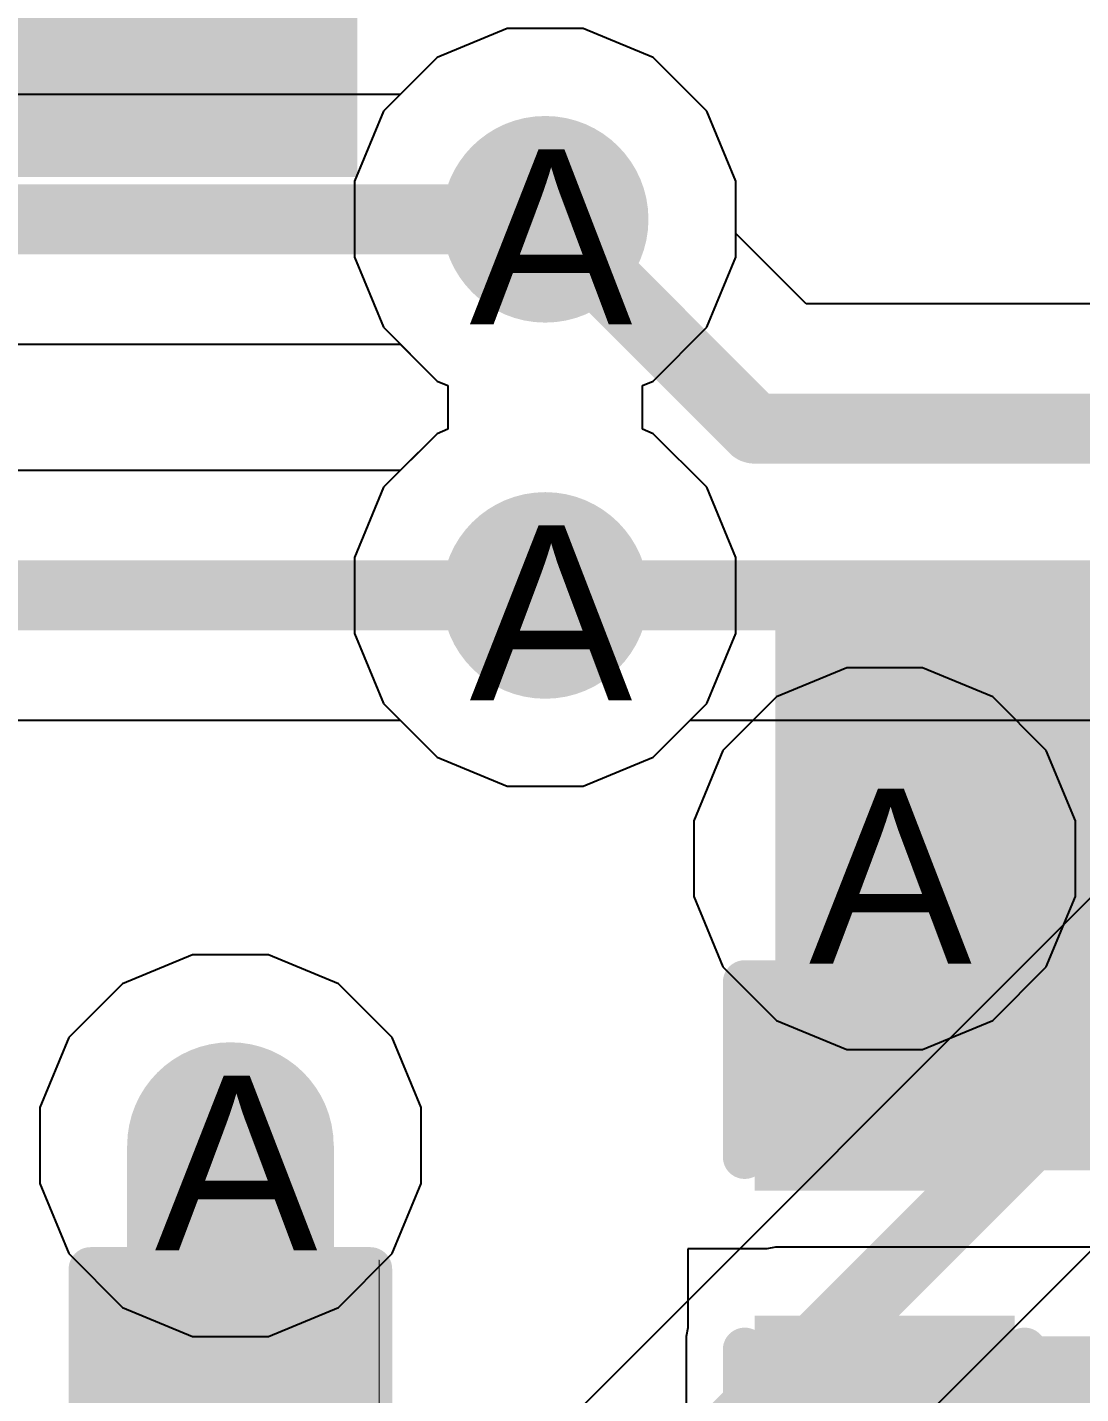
# Model space of a CAD drawing. Header units: inches. Extents: x 0 to 208, y 0 to 213.
# Drawn here: x 0.5028 to 0.6232, y 2.7368 to 2.8929 of the extents above; entities that cross this region are included whole.
import ezdxf

# ---------------------------------------------------------------- set-up
doc = ezdxf.new("R2010")
doc.units = ezdxf.units.IN
doc.header["$MEASUREMENT"] = 0
for name, color, linetype in [('Bottom Layer', 5, 'Continuous'), ('Bottom Overlay', 54, 'Continuous'), ('Bottom Paste', 16, 'Continuous'), ('Bottom Solder', 6, 'Continuous'), ('Drill Drawing', 1, 'Continuous'), ('L2_GND1', 16, 'Continuous'), ('L3_SIG1', 76, 'Continuous'), ('L4_PWR', 90, 'Continuous'), ('L5_GND2', 156, 'Continuous'), ('L6_SIG2', 130, 'Continuous'), ('L7_GND3', 216, 'Continuous'), ('Top Layer', 1, 'Continuous'), ('Via Holes', 16, 'Continuous')]:
    doc.layers.add(name, color=color, linetype=linetype)
doc.styles.add('Arial', font='', dxfattribs={"height": 0.2})
doc.styles.get('Arial').set_extended_font_data('Arial')

# ---------------------------------------------------------------- blocks, each defined once
blk = doc.blocks.new('R___0402_B_198')
at = {"layer": 'Bottom Layer'}
for points in [[(-0.0095, 0.0125), (-0.0095, -0.0125), (-0.0275, -0.0125), (-0.0275, 0.0125)], [(0.0275, 0.0125), (0.0275, -0.0125), (0.0095, -0.0125), (0.0095, 0.0125)]]:
    blk.add_hatch(color=5, dxfattribs=at).paths.add_polyline_path(points)
at = {"layer": 'Bottom Paste'}
for points in [[(-0.0095, 0.0125), (-0.0095, -0.0125), (-0.0275, -0.0125), (-0.0275, 0.0125)], [(0.0275, 0.0125), (0.0275, -0.0125), (0.0095, -0.0125), (0.0095, 0.0125)]]:
    blk.add_hatch(color=16, dxfattribs=at).paths.add_polyline_path(points)
at = {"layer": 'Bottom Solder'}
for points in [[(-0.00733, 0.01466), (-0.00733, -0.01467), (-0.02967, -0.01467), (-0.02967, 0.01466)], [(0.02967, 0.01466), (0.02967, -0.01467), (0.00733, -0.01467), (0.00733, 0.01466)]]:
    blk.add_hatch(color=6, dxfattribs=at).paths.add_polyline_path(points)
at = {"layer": 'Bottom Overlay'}
for points in [[(0.031, 0.016, 0.005, 0.005, 0), (-0.031, 0.016, 0.005, 0.005, 0)], [(-0.031, -0.016, 0.005, 0.005, 0), (-0.031, 0.016, 0.005, 0.005, 0)], [(0.031, -0.016, 0.005, 0.005, 0), (0.031, 0.016, 0.005, 0.005, 0)], [(0.032, 0.017, 0.000127, 0.000127, 0), (-0.032, 0.017, 0.000127, 0.000127, 0)], [(0.031, -0.016, 0.005, 0.005, 0), (-0.031, -0.016, 0.005, 0.005, 0)]]:
    blk.add_lwpolyline(points, format="xyseb", dxfattribs=at)
for points in [[(-0.03225, 0.016, 0.0025, 0.0025, 1), (-0.02975, 0.016, 0.0025, 0.0025, 1)], [(-0.03225, 0.016, 0.0025, 0.0025, 1), (-0.02975, 0.016, 0.0025, 0.0025, 1)], [(0.02975, 0.016, 0.0025, 0.0025, 1), (0.03225, 0.016, 0.0025, 0.0025, 1)], [(0.02975, 0.016, 0.0025, 0.0025, 1), (0.03225, 0.016, 0.0025, 0.0025, 1)], [(-0.03203, 0.017, 0.0000635, 0.0000635, 1), (-0.03197, 0.017, 0.0000635, 0.0000635, 1)], [(0.03197, 0.017, 0.0000635, 0.0000635, 1), (0.03203, 0.017, 0.0000635, 0.0000635, 1)], [(-0.03225, -0.016, 0.0025, 0.0025, 1), (-0.02975, -0.016, 0.0025, 0.0025, 1)], [(-0.03225, -0.016, 0.0025, 0.0025, 1), (-0.02975, -0.016, 0.0025, 0.0025, 1)], [(0.02975, -0.016, 0.0025, 0.0025, 1), (0.03225, -0.016, 0.0025, 0.0025, 1)], [(0.02975, -0.016, 0.0025, 0.0025, 1), (0.03225, -0.016, 0.0025, 0.0025, 1)]]:
    blk.add_lwpolyline(points, format="xyseb", close=True, dxfattribs=at)
blk = doc.blocks.new('____0402_B_241')
at = {"layer": 'Bottom Layer'}
for points in [[(-0.0095, 0.0125), (-0.0095, -0.0125), (-0.0275, -0.0125), (-0.0275, 0.0125)], [(0.0275, 0.0125), (0.0275, -0.0125), (0.0095, -0.0125), (0.0095, 0.0125)]]:
    blk.add_hatch(color=5, dxfattribs=at).paths.add_polyline_path(points)
at = {"layer": 'Bottom Paste'}
for points in [[(-0.0095, 0.0125), (-0.0095, -0.0125), (-0.0275, -0.0125), (-0.0275, 0.0125)], [(0.0275, 0.0125), (0.0275, -0.0125), (0.0095, -0.0125), (0.0095, 0.0125)]]:
    blk.add_hatch(color=16, dxfattribs=at).paths.add_polyline_path(points)
at = {"layer": 'Bottom Solder'}
for points in [[(-0.00714, 0.01486), (-0.00714, -0.01486), (-0.02986, -0.01486), (-0.02986, 0.01486)], [(0.02986, 0.01486), (0.02986, -0.01486), (0.00714, -0.01486), (0.00714, 0.01486)]]:
    blk.add_hatch(color=6, dxfattribs=at).paths.add_polyline_path(points)
at = {"layer": 'Bottom Overlay'}
for points in [[(-0.031, 0.016, 0.005, 0.005, 0), (-0.031, -0.016, 0.005, 0.005, 0)], [(-0.031, 0.016, 0.005, 0.005, 0), (-0.011, 0.016, 0.005, 0.005, 0)], [(0.011, 0.016, 0.005, 0.005, 0), (0.031, 0.016, 0.005, 0.005, 0)], [(0.031, 0.016, 0.005, 0.005, 0), (0.031, -0.016, 0.005, 0.005, 0)], [(-0.031, -0.016, 0.005, 0.005, 0), (-0.011, -0.016, 0.005, 0.005, 0)], [(0.011, -0.016, 0.005, 0.005, 0), (0.031, -0.016, 0.005, 0.005, 0)]]:
    blk.add_lwpolyline(points, format="xyseb", dxfattribs=at)
for points in [[(-0.03225, 0.016, 0.0025, 0.0025, 1), (-0.02975, 0.016, 0.0025, 0.0025, 1)], [(-0.03225, 0.016, 0.0025, 0.0025, 1), (-0.02975, 0.016, 0.0025, 0.0025, 1)], [(-0.01225, 0.016, 0.0025, 0.0025, 1), (-0.00975, 0.016, 0.0025, 0.0025, 1)], [(0.00975, 0.016, 0.0025, 0.0025, 1), (0.01225, 0.016, 0.0025, 0.0025, 1)], [(0.02975, 0.016, 0.0025, 0.0025, 1), (0.03225, 0.016, 0.0025, 0.0025, 1)], [(0.02975, 0.016, 0.0025, 0.0025, 1), (0.03225, 0.016, 0.0025, 0.0025, 1)], [(-0.03225, -0.016, 0.0025, 0.0025, 1), (-0.02975, -0.016, 0.0025, 0.0025, 1)], [(-0.03225, -0.016, 0.0025, 0.0025, 1), (-0.02975, -0.016, 0.0025, 0.0025, 1)], [(-0.01225, -0.016, 0.0025, 0.0025, 1), (-0.00975, -0.016, 0.0025, 0.0025, 1)], [(0.00975, -0.016, 0.0025, 0.0025, 1), (0.01225, -0.016, 0.0025, 0.0025, 1)], [(0.02975, -0.016, 0.0025, 0.0025, 1), (0.03225, -0.016, 0.0025, 0.0025, 1)], [(0.02975, -0.016, 0.0025, 0.0025, 1), (0.03225, -0.016, 0.0025, 0.0025, 1)]]:
    blk.add_lwpolyline(points, format="xyseb", close=True, dxfattribs=at)

msp = doc.modelspace()

# ---------------------------------------------------------------- hatches: boundary and pattern name
at = {"layer": 'Bottom Layer'}
for points in [[(0.099, 2.87584), (0.5405, 2.87584), (0.5405, 2.964), (0.099, 2.964)], [(0.58832, 2.7623), (0.78958, 2.7623), (0.78958, 2.83137), (0.58832, 2.83137)], [(0.58901, 2.7713), (0.61267, 2.7713), (0.61267, 2.79791), (0.58901, 2.79791)], [(0.51419, 2.7385), (0.53785, 2.7385), (0.53785, 2.76511), (0.51419, 2.76511)], [(0.58832, 2.668), (1.05024, 2.668), (1.05024, 2.7433), (0.58832, 2.7433)]]:
    msp.add_hatch(color=5, dxfattribs=at).paths.add_polyline_path(points)
h = msp.add_hatch(color=5, dxfattribs=at)
edge = h.paths.add_edge_path()
edge.add_arc((0.562, 2.871), 0.01181, 0, 360)
h = msp.add_hatch(color=5, dxfattribs=at)
edge = h.paths.add_edge_path()
edge.add_arc((0.562, 2.828), 0.01181, 0, 360)
h = msp.add_hatch(color=5, dxfattribs=at)
edge = h.paths.add_edge_path()
edge.add_arc((0.60082, 2.79791), 0.01181, 0, 360)
h = msp.add_hatch(color=5, dxfattribs=at)
edge = h.paths.add_edge_path()
edge.add_arc((0.526, 2.76511), 0.01181, 0, 360)
at = {"layer": 'L2_GND1'}
h = msp.add_hatch(color=16, dxfattribs=at)
edge = h.paths.add_edge_path()
edge.add_arc((0.562, 2.871), 0.01181, 0, 360)
h = msp.add_hatch(color=16, dxfattribs=at)
edge = h.paths.add_edge_path()
edge.add_arc((0.562, 2.828), 0.01181, 0, 360)
h = msp.add_hatch(color=16, dxfattribs=at)
edge = h.paths.add_edge_path()
edge.add_arc((0.60082, 2.79791), 0.01181, 0, 360)
h = msp.add_hatch(color=16, dxfattribs=at)
edge = h.paths.add_edge_path()
edge.add_arc((0.526, 2.76511), 0.01181, 0, 360)
at = {"layer": 'L3_SIG1'}
h = msp.add_hatch(color=76, dxfattribs=at)
edge = h.paths.add_edge_path()
edge.add_arc((0.562, 2.871), 0.01181, 0, 360)
h = msp.add_hatch(color=76, dxfattribs=at)
edge = h.paths.add_edge_path()
edge.add_arc((0.562, 2.828), 0.01181, 0, 360)
h = msp.add_hatch(color=76, dxfattribs=at)
edge = h.paths.add_edge_path()
edge.add_arc((0.60082, 2.79791), 0.01181, 0, 360)
h = msp.add_hatch(color=76, dxfattribs=at)
edge = h.paths.add_edge_path()
edge.add_arc((0.526, 2.76511), 0.01181, 0, 360)
at = {"layer": 'L4_PWR'}
h = msp.add_hatch(color=90, dxfattribs=at)
edge = h.paths.add_edge_path()
edge.add_arc((0.562, 2.871), 0.01181, 0, 360)
h = msp.add_hatch(color=90, dxfattribs=at)
edge = h.paths.add_edge_path()
edge.add_arc((0.562, 2.828), 0.01181, 0, 360)
h = msp.add_hatch(color=90, dxfattribs=at)
edge = h.paths.add_edge_path()
edge.add_arc((0.60082, 2.79791), 0.01181, 0, 360)
h = msp.add_hatch(color=90, dxfattribs=at)
edge = h.paths.add_edge_path()
edge.add_arc((0.526, 2.76511), 0.01181, 0, 360)
at = {"layer": 'L5_GND2'}
h = msp.add_hatch(color=156, dxfattribs=at)
edge = h.paths.add_edge_path()
edge.add_arc((0.562, 2.871), 0.01181, 0, 360)
h = msp.add_hatch(color=156, dxfattribs=at)
edge = h.paths.add_edge_path()
edge.add_arc((0.562, 2.828), 0.01181, 0, 360)
h = msp.add_hatch(color=156, dxfattribs=at)
edge = h.paths.add_edge_path()
edge.add_arc((0.60082, 2.79791), 0.01181, 0, 360)
h = msp.add_hatch(color=156, dxfattribs=at)
edge = h.paths.add_edge_path()
edge.add_arc((0.526, 2.76511), 0.01181, 0, 360)
at = {"layer": 'L6_SIG2'}
h = msp.add_hatch(color=130, dxfattribs=at)
edge = h.paths.add_edge_path()
edge.add_arc((0.562, 2.871), 0.01181, 0, 360)
h = msp.add_hatch(color=130, dxfattribs=at)
edge = h.paths.add_edge_path()
edge.add_arc((0.562, 2.828), 0.01181, 0, 360)
h = msp.add_hatch(color=130, dxfattribs=at)
edge = h.paths.add_edge_path()
edge.add_arc((0.60082, 2.79791), 0.01181, 0, 360)
h = msp.add_hatch(color=130, dxfattribs=at)
edge = h.paths.add_edge_path()
edge.add_arc((0.526, 2.76511), 0.01181, 0, 360)
at = {"layer": 'L7_GND3'}
h = msp.add_hatch(color=216, dxfattribs=at)
edge = h.paths.add_edge_path()
edge.add_arc((0.562, 2.871), 0.01181, 0, 360)
h = msp.add_hatch(color=216, dxfattribs=at)
edge = h.paths.add_edge_path()
edge.add_arc((0.562, 2.828), 0.01181, 0, 360)
h = msp.add_hatch(color=216, dxfattribs=at)
edge = h.paths.add_edge_path()
edge.add_arc((0.60082, 2.79791), 0.01181, 0, 360)
h = msp.add_hatch(color=216, dxfattribs=at)
edge = h.paths.add_edge_path()
edge.add_arc((0.526, 2.76511), 0.01181, 0, 360)
at = {"layer": 'Top Layer'}
h = msp.add_hatch(color=1, dxfattribs=at)
edge = h.paths.add_edge_path()
edge.add_arc((0.562, 2.871), 0.01181, 0, 360)
h = msp.add_hatch(color=1, dxfattribs=at)
edge = h.paths.add_edge_path()
edge.add_arc((0.562, 2.828), 0.01181, 0, 360)
h = msp.add_hatch(color=1, dxfattribs=at)
edge = h.paths.add_edge_path()
edge.add_arc((0.60082, 2.79791), 0.01181, 0, 360)
h = msp.add_hatch(color=1, dxfattribs=at)
edge = h.paths.add_edge_path()
edge.add_arc((0.526, 2.76511), 0.01181, 0, 360)
at = {"layer": 'Via Holes'}
h = msp.add_hatch(color=7, dxfattribs=at)
edge = h.paths.add_edge_path()
edge.add_arc((0.562, 2.871), 0.00591, 0, 360)
h = msp.add_hatch(color=7, dxfattribs=at)
edge = h.paths.add_edge_path()
edge.add_arc((0.562, 2.828), 0.00591, 0, 360)
h = msp.add_hatch(color=7, dxfattribs=at)
edge = h.paths.add_edge_path()
edge.add_arc((0.60082, 2.79791), 0.00591, 0, 360)
h = msp.add_hatch(color=7, dxfattribs=at)
edge = h.paths.add_edge_path()
edge.add_arc((0.526, 2.76511), 0.00591, 0, 360)

# ---------------------------------------------------------------- linework, layer by layer
at = {"layer": 'Bottom Layer'}
for p, q in [((0.55766, 2.89281), (0.54964, 2.88949)), ((0.56634, 2.89281), (0.55766, 2.89281)), ((0.57435, 2.88949), (0.56634, 2.89281)), ((0.54964, 2.88949), (0.54351, 2.88336)), ((0.58049, 2.88336), (0.57435, 2.88949)), ((0.54351, 2.88336), (0.54019, 2.87534)), ((0.58381, 2.87534), (0.58049, 2.88336)), ((0.54019, 2.87534), (0.54019, 2.86666)), ((0.58381, 2.86666), (0.58381, 2.87534)), ((0.54019, 2.86666), (0.54351, 2.85865)), ((0.58049, 2.85865), (0.58381, 2.86666)), ((0.54351, 2.85865), (0.54964, 2.85251)), ((0.57435, 2.85251), (0.58049, 2.85865)), ((0.54964, 2.85251), (0.55087, 2.852)), ((0.57312, 2.852), (0.57435, 2.85251)), ((0.55087, 2.852), (0.55087, 2.847)), ((0.57312, 2.847), (0.57312, 2.852)), ((0.54964, 2.84649), (0.54351, 2.84036)), ((0.55087, 2.847), (0.54964, 2.84649)), ((0.57435, 2.84649), (0.57312, 2.847)), ((0.58049, 2.84036), (0.57435, 2.84649)), ((0.54351, 2.84036), (0.54019, 2.83234)), ((0.58381, 2.83234), (0.58049, 2.84036)), ((0.54019, 2.83234), (0.54019, 2.82366)), ((0.58381, 2.82366), (0.58381, 2.83234)), ((0.54019, 2.82366), (0.54351, 2.81565)), ((0.58049, 2.81565), (0.58381, 2.82366)), ((0.54351, 2.81565), (0.54964, 2.80951)), ((0.57435, 2.80951), (0.58049, 2.81565)), ((0.54964, 2.80951), (0.55766, 2.80619)), ((0.56634, 2.80619), (0.57435, 2.80951)), ((0.55766, 2.80619), (0.56634, 2.80619)), ((0.58734, 2.7533), (0.57832, 2.7533)), ((0.57832, 2.7533), (0.57832, 2.74428)), ((0.58832, 2.75349), (0.58734, 2.7533)), ((0.809, 2.75349), (0.58832, 2.75349)), ((0.57832, 2.74428), (0.57813, 2.7433)), ((0.57813, 2.7433), (0.57813, 2.70997))]:
    msp.add_line(p, q, dxfattribs=at)
at = {"layer": 'L2_GND1'}
for p, q in [((0.55766, 2.89281), (0.54964, 2.88949)), ((0.56634, 2.89281), (0.55766, 2.89281)), ((0.57435, 2.88949), (0.56634, 2.89281)), ((0.54964, 2.88949), (0.54351, 2.88336)), ((0.58049, 2.88336), (0.57435, 2.88949)), ((0.54351, 2.88336), (0.54019, 2.87534)), ((0.58381, 2.87534), (0.58049, 2.88336)), ((0.54019, 2.87534), (0.54019, 2.86666)), ((0.58381, 2.86666), (0.58381, 2.87534)), ((0.54019, 2.86666), (0.54351, 2.85865)), ((0.58049, 2.85865), (0.58381, 2.86666)), ((0.54351, 2.85865), (0.54964, 2.85251)), ((0.57435, 2.85251), (0.58049, 2.85865)), ((0.54964, 2.85251), (0.55087, 2.852)), ((0.57312, 2.852), (0.57435, 2.85251)), ((0.55087, 2.852), (0.55087, 2.847)), ((0.57312, 2.847), (0.57312, 2.852)), ((0.54964, 2.84649), (0.54351, 2.84036)), ((0.55087, 2.847), (0.54964, 2.84649)), ((0.57435, 2.84649), (0.57312, 2.847)), ((0.58049, 2.84036), (0.57435, 2.84649)), ((0.54351, 2.84036), (0.54019, 2.83234)), ((0.58381, 2.83234), (0.58049, 2.84036)), ((0.54019, 2.83234), (0.54019, 2.82366)), ((0.58381, 2.82366), (0.58381, 2.83234)), ((0.54019, 2.82366), (0.54351, 2.81565)), ((0.58049, 2.81565), (0.58381, 2.82366)), ((0.54351, 2.81565), (0.54964, 2.80951)), ((0.57435, 2.80951), (0.58049, 2.81565)), ((0.54964, 2.80951), (0.55766, 2.80619)), ((0.56634, 2.80619), (0.57435, 2.80951)), ((0.55766, 2.80619), (0.56634, 2.80619))]:
    msp.add_line(p, q, dxfattribs=at)
at = {"layer": 'L3_SIG1'}
for p, q in [((0.55766, 2.89281), (0.54964, 2.88949)), ((0.56634, 2.89281), (0.55766, 2.89281)), ((0.57435, 2.88949), (0.56634, 2.89281)), ((0.54964, 2.88949), (0.54351, 2.88336)), ((0.58049, 2.88336), (0.57435, 2.88949)), ((0.54351, 2.88336), (0.54019, 2.87534)), ((0.58381, 2.87534), (0.58049, 2.88336)), ((0.54019, 2.87534), (0.54019, 2.86666)), ((0.58381, 2.86938), (0.58381, 2.87534)), ((0.59185, 2.86134), (0.58381, 2.86938)), ((0.54019, 2.86666), (0.54351, 2.85865)), ((1.80016, 2.86134), (0.59185, 2.86134)), ((0.54351, 2.85865), (0.54964, 2.85251)), ((0.54964, 2.85251), (0.55087, 2.852)), ((0.55087, 2.852), (0.55087, 2.847)), ((0.54964, 2.84649), (0.54351, 2.84036)), ((0.55087, 2.847), (0.54964, 2.84649)), ((0.54351, 2.84036), (0.54019, 2.83234)), ((0.54019, 2.83234), (0.54019, 2.82366)), ((0.54019, 2.82366), (0.54351, 2.81565)), ((0.54351, 2.81565), (0.54964, 2.80951)), ((0.57435, 2.80951), (0.57857, 2.81373)), ((0.57857, 2.81373), (0.63812, 2.81373)), ((0.54964, 2.80951), (0.55766, 2.80619)), ((0.64003, 2.80911), (0.55424, 2.72331)), ((0.56634, 2.80619), (0.57435, 2.80951)), ((0.55766, 2.80619), (0.56634, 2.80619)), ((0.60541, 2.73411), (0.66265, 2.79135))]:
    msp.add_line(p, q, dxfattribs=at)
for points in [[(0.562, 2.871, 0.008, 0.008, 0), (0.58593, 2.84707, 0.008, 0.008, 0)], [(0.58593, 2.84707, 0.008, 0.008, 0), (1.80607, 2.84707, 0.008, 0.008, 0)], [(0.562, 2.828, 0.008, 0.008, 0), (1.82193, 2.828, 0.008, 0.008, 0)], [(0.55261, 2.7015, 0.008, 0.008, 0), (0.65673, 2.80562, 0.008, 0.008, 0)]]:
    msp.add_lwpolyline(points, format="xyseb", dxfattribs=at)
for points in [[(0.56, 2.871, 0.004, 0.004, 1), (0.564, 2.871, 0.004, 0.004, 1)], [(0.58393, 2.84707, 0.004, 0.004, 1), (0.58793, 2.84707, 0.004, 0.004, 1)], [(0.58393, 2.84707, 0.004, 0.004, 1), (0.58793, 2.84707, 0.004, 0.004, 1)], [(0.56, 2.828, 0.004, 0.004, 1), (0.564, 2.828, 0.004, 0.004, 1)]]:
    msp.add_lwpolyline(points, format="xyseb", close=True, dxfattribs=at)
at = {"layer": 'L4_PWR'}
for p, q in [((0.55766, 2.89281), (0.54964, 2.88949)), ((0.56634, 2.89281), (0.55766, 2.89281)), ((0.57435, 2.88949), (0.56634, 2.89281)), ((0.54964, 2.88949), (0.54351, 2.88336)), ((0.58049, 2.88336), (0.57435, 2.88949)), ((0.54351, 2.88336), (0.54019, 2.87534)), ((0.58381, 2.87534), (0.58049, 2.88336)), ((0.54019, 2.87534), (0.54019, 2.86666)), ((0.58381, 2.86666), (0.58381, 2.87534)), ((0.54019, 2.86666), (0.54351, 2.85865)), ((0.58049, 2.85865), (0.58381, 2.86666)), ((0.54351, 2.85865), (0.54964, 2.85251)), ((0.57435, 2.85251), (0.58049, 2.85865)), ((0.54964, 2.85251), (0.55087, 2.852)), ((0.57312, 2.852), (0.57435, 2.85251)), ((0.55087, 2.852), (0.55087, 2.847)), ((0.57312, 2.847), (0.57312, 2.852)), ((0.54964, 2.84649), (0.54351, 2.84036)), ((0.55087, 2.847), (0.54964, 2.84649)), ((0.57435, 2.84649), (0.57312, 2.847)), ((0.58049, 2.84036), (0.57435, 2.84649)), ((0.54351, 2.84036), (0.54019, 2.83234)), ((0.58381, 2.83234), (0.58049, 2.84036)), ((0.54019, 2.83234), (0.54019, 2.82366)), ((0.58381, 2.82366), (0.58381, 2.83234)), ((0.54019, 2.82366), (0.54351, 2.81565)), ((0.58049, 2.81565), (0.58381, 2.82366)), ((0.59648, 2.81972), (0.58847, 2.8164)), ((0.60516, 2.81972), (0.59648, 2.81972)), ((0.61318, 2.8164), (0.60516, 2.81972)), ((0.58847, 2.8164), (0.58233, 2.81027)), ((0.61931, 2.81027), (0.61318, 2.8164)), ((0.54351, 2.81565), (0.54964, 2.80951)), ((0.57435, 2.80951), (0.58049, 2.81565)), ((0.58233, 2.81027), (0.57901, 2.80225)), ((0.62263, 2.80225), (0.61931, 2.81027)), ((0.54964, 2.80951), (0.55766, 2.80619)), ((0.56634, 2.80619), (0.57435, 2.80951)), ((0.55766, 2.80619), (0.56634, 2.80619)), ((0.57901, 2.80225), (0.57901, 2.79357)), ((0.62263, 2.79357), (0.62263, 2.80225)), ((0.57901, 2.79357), (0.58233, 2.78556)), ((0.61931, 2.78556), (0.62263, 2.79357)), ((0.52166, 2.78693), (0.51364, 2.7836)), ((0.53034, 2.78693), (0.52166, 2.78693)), ((0.53835, 2.7836), (0.53034, 2.78693)), ((0.58233, 2.78556), (0.58847, 2.77942)), ((0.61318, 2.77942), (0.61931, 2.78556)), ((0.51364, 2.7836), (0.50751, 2.77747)), ((0.54449, 2.77747), (0.53835, 2.7836)), ((0.58847, 2.77942), (0.59648, 2.7761)), ((0.60516, 2.7761), (0.61318, 2.77942)), ((0.50751, 2.77747), (0.50419, 2.76945)), ((0.54781, 2.76945), (0.54449, 2.77747)), ((0.59648, 2.7761), (0.60516, 2.7761)), ((0.50419, 2.76945), (0.50419, 2.76078)), ((0.54781, 2.76078), (0.54781, 2.76945)), ((0.50419, 2.76078), (0.50751, 2.75276)), ((0.54449, 2.75276), (0.54781, 2.76078)), ((0.50751, 2.75276), (0.51364, 2.74662)), ((0.53835, 2.74662), (0.54449, 2.75276)), ((0.51364, 2.74662), (0.52166, 2.7433)), ((0.53034, 2.7433), (0.53835, 2.74662)), ((0.52166, 2.7433), (0.53034, 2.7433))]:
    msp.add_line(p, q, dxfattribs=at)
at = {"layer": 'L5_GND2'}
for p, q in [((0.55766, 2.89281), (0.54964, 2.88949)), ((0.56634, 2.89281), (0.55766, 2.89281)), ((0.57435, 2.88949), (0.56634, 2.89281)), ((0.54964, 2.88949), (0.54351, 2.88336)), ((0.58049, 2.88336), (0.57435, 2.88949)), ((0.54351, 2.88336), (0.54019, 2.87534)), ((0.58381, 2.87534), (0.58049, 2.88336)), ((0.54019, 2.87534), (0.54019, 2.86666)), ((0.58381, 2.86666), (0.58381, 2.87534)), ((0.54019, 2.86666), (0.54351, 2.85865)), ((0.58049, 2.85865), (0.58381, 2.86666)), ((0.54351, 2.85865), (0.54964, 2.85251)), ((0.57435, 2.85251), (0.58049, 2.85865)), ((0.54964, 2.85251), (0.55087, 2.852)), ((0.57312, 2.852), (0.57435, 2.85251)), ((0.55087, 2.852), (0.55087, 2.847)), ((0.57312, 2.847), (0.57312, 2.852)), ((0.54964, 2.84649), (0.54351, 2.84036)), ((0.55087, 2.847), (0.54964, 2.84649)), ((0.57435, 2.84649), (0.57312, 2.847)), ((0.58049, 2.84036), (0.57435, 2.84649)), ((0.54351, 2.84036), (0.54019, 2.83234)), ((0.58381, 2.83234), (0.58049, 2.84036)), ((0.54019, 2.83234), (0.54019, 2.82366)), ((0.58381, 2.82366), (0.58381, 2.83234)), ((0.54019, 2.82366), (0.54351, 2.81565)), ((0.58049, 2.81565), (0.58381, 2.82366)), ((0.54351, 2.81565), (0.54964, 2.80951)), ((0.57435, 2.80951), (0.58049, 2.81565)), ((0.54964, 2.80951), (0.55766, 2.80619)), ((0.56634, 2.80619), (0.57435, 2.80951)), ((0.55766, 2.80619), (0.56634, 2.80619))]:
    msp.add_line(p, q, dxfattribs=at)
at = {"layer": 'L6_SIG2'}
for p, q in [((0.55766, 2.89281), (0.54964, 2.88949)), ((0.56634, 2.89281), (0.55766, 2.89281)), ((0.57435, 2.88949), (0.56634, 2.89281)), ((0.54964, 2.88949), (0.54351, 2.88336)), ((0.58049, 2.88336), (0.57435, 2.88949)), ((0.54351, 2.88336), (0.54019, 2.87534)), ((0.58381, 2.87534), (0.58049, 2.88336)), ((0.54019, 2.87534), (0.54019, 2.86666)), ((0.58381, 2.86666), (0.58381, 2.87534)), ((0.54019, 2.86666), (0.54351, 2.85865)), ((0.58049, 2.85865), (0.58381, 2.86666)), ((0.54351, 2.85865), (0.54964, 2.85251)), ((0.57435, 2.85251), (0.58049, 2.85865)), ((0.54964, 2.85251), (0.55087, 2.852)), ((0.57312, 2.852), (0.57435, 2.85251)), ((0.55087, 2.852), (0.55087, 2.847)), ((0.57312, 2.847), (0.57312, 2.852)), ((0.54964, 2.84649), (0.54351, 2.84036)), ((0.55087, 2.847), (0.54964, 2.84649)), ((0.57435, 2.84649), (0.57312, 2.847)), ((0.58049, 2.84036), (0.57435, 2.84649)), ((0.54351, 2.84036), (0.54019, 2.83234)), ((0.58381, 2.83234), (0.58049, 2.84036)), ((0.54019, 2.83234), (0.54019, 2.82366)), ((0.58381, 2.82366), (0.58381, 2.83234)), ((0.54019, 2.82366), (0.54351, 2.81565)), ((0.58049, 2.81565), (0.58381, 2.82366)), ((0.54351, 2.81565), (0.54964, 2.80951)), ((0.57435, 2.80951), (0.58049, 2.81565)), ((0.54964, 2.80951), (0.55766, 2.80619)), ((0.56634, 2.80619), (0.57435, 2.80951)), ((0.55766, 2.80619), (0.56634, 2.80619))]:
    msp.add_line(p, q, dxfattribs=at)
at = {"layer": 'L7_GND3'}
for p, q in [((0.55766, 2.89281), (0.54964, 2.88949)), ((0.56634, 2.89281), (0.55766, 2.89281)), ((0.57435, 2.88949), (0.56634, 2.89281)), ((0.54964, 2.88949), (0.54351, 2.88336)), ((0.58049, 2.88336), (0.57435, 2.88949)), ((0.54351, 2.88336), (0.54019, 2.87534)), ((0.58381, 2.87534), (0.58049, 2.88336)), ((0.54019, 2.87534), (0.54019, 2.86666)), ((0.58381, 2.86666), (0.58381, 2.87534)), ((0.54019, 2.86666), (0.54351, 2.85865)), ((0.58049, 2.85865), (0.58381, 2.86666)), ((0.54351, 2.85865), (0.54964, 2.85251)), ((0.57435, 2.85251), (0.58049, 2.85865)), ((0.54964, 2.85251), (0.55087, 2.852)), ((0.57312, 2.852), (0.57435, 2.85251)), ((0.55087, 2.852), (0.55087, 2.847)), ((0.57312, 2.847), (0.57312, 2.852)), ((0.54964, 2.84649), (0.54351, 2.84036)), ((0.55087, 2.847), (0.54964, 2.84649)), ((0.57435, 2.84649), (0.57312, 2.847)), ((0.58049, 2.84036), (0.57435, 2.84649)), ((0.54351, 2.84036), (0.54019, 2.83234)), ((0.58381, 2.83234), (0.58049, 2.84036)), ((0.54019, 2.83234), (0.54019, 2.82366)), ((0.58381, 2.82366), (0.58381, 2.83234)), ((0.54019, 2.82366), (0.54351, 2.81565)), ((0.58049, 2.81565), (0.58381, 2.82366)), ((0.54351, 2.81565), (0.54964, 2.80951)), ((0.57435, 2.80951), (0.58049, 2.81565)), ((0.54964, 2.80951), (0.55766, 2.80619)), ((0.56634, 2.80619), (0.57435, 2.80951)), ((0.55766, 2.80619), (0.56634, 2.80619))]:
    msp.add_line(p, q, dxfattribs=at)
at = {"layer": 'Top Layer'}
for p, q in [((0.55766, 2.89281), (0.54964, 2.88949)), ((0.56634, 2.89281), (0.55766, 2.89281)), ((0.57435, 2.88949), (0.56634, 2.89281)), ((0.54964, 2.88949), (0.54543, 2.88527)), ((0.58049, 2.88336), (0.57435, 2.88949)), ((0.54543, 2.88527), (0.45791, 2.88527)), ((0.58381, 2.87534), (0.58049, 2.88336)), ((0.58381, 2.86666), (0.58381, 2.87534)), ((0.58049, 2.85865), (0.58381, 2.86666)), ((0.57435, 2.85251), (0.58049, 2.85865)), ((0.452, 2.85673), (0.54543, 2.85673)), ((0.54543, 2.85673), (0.54964, 2.85251)), ((0.54964, 2.85251), (0.55087, 2.852)), ((0.57312, 2.852), (0.57435, 2.85251)), ((0.55087, 2.852), (0.55087, 2.847)), ((0.57312, 2.847), (0.57312, 2.852)), ((0.54964, 2.84649), (0.54543, 2.84227)), ((0.55087, 2.847), (0.54964, 2.84649)), ((0.57435, 2.84649), (0.57312, 2.847)), ((0.58049, 2.84036), (0.57435, 2.84649)), ((0.54543, 2.84227), (0.37321, 2.84227)), ((0.58381, 2.83234), (0.58049, 2.84036)), ((0.58381, 2.82366), (0.58381, 2.83234)), ((0.58049, 2.81565), (0.58381, 2.82366)), ((0.57435, 2.80951), (0.58049, 2.81565)), ((0.37321, 2.81373), (0.54543, 2.81373)), ((0.54543, 2.81373), (0.54964, 2.80951)), ((0.54964, 2.80951), (0.55766, 2.80619)), ((0.56634, 2.80619), (0.57435, 2.80951)), ((0.55766, 2.80619), (0.56634, 2.80619))]:
    msp.add_line(p, q, dxfattribs=at)
for points in [[(0.452, 2.871, 0.008, 0.008, 0), (0.562, 2.871, 0.008, 0.008, 0)], [(0.35469, 2.828, 0.008, 0.008, 0), (0.562, 2.828, 0.008, 0.008, 0)]]:
    msp.add_lwpolyline(points, format="xyseb", dxfattribs=at)
for points in [[(0.56, 2.871, 0.004, 0.004, 1), (0.564, 2.871, 0.004, 0.004, 1)], [(0.56, 2.828, 0.004, 0.004, 1), (0.564, 2.828, 0.004, 0.004, 1)]]:
    msp.add_lwpolyline(points, format="xyseb", close=True, dxfattribs=at)

# ---------------------------------------------------------------- block references
for name, p, rotation in [('____0402_B_241', (0.60082, 2.7528), 90), ('R___0402_B_198', (0.526, 2.72), 270)]:
    msp.add_blockref(name, p, dxfattribs=dict(rotation=rotation))

# ---------------------------------------------------------------- texts
at = {"layer": 'Drill Drawing', "style": 'Arial'}
for p in [(0.55334, 2.859), (0.55334, 2.816), (0.59216, 2.78591), (0.51734, 2.75312)]:
    msp.add_text('A', height=0.02, dxfattribs=at).set_placement(p)

doc.saveas('drawing.dxf')
